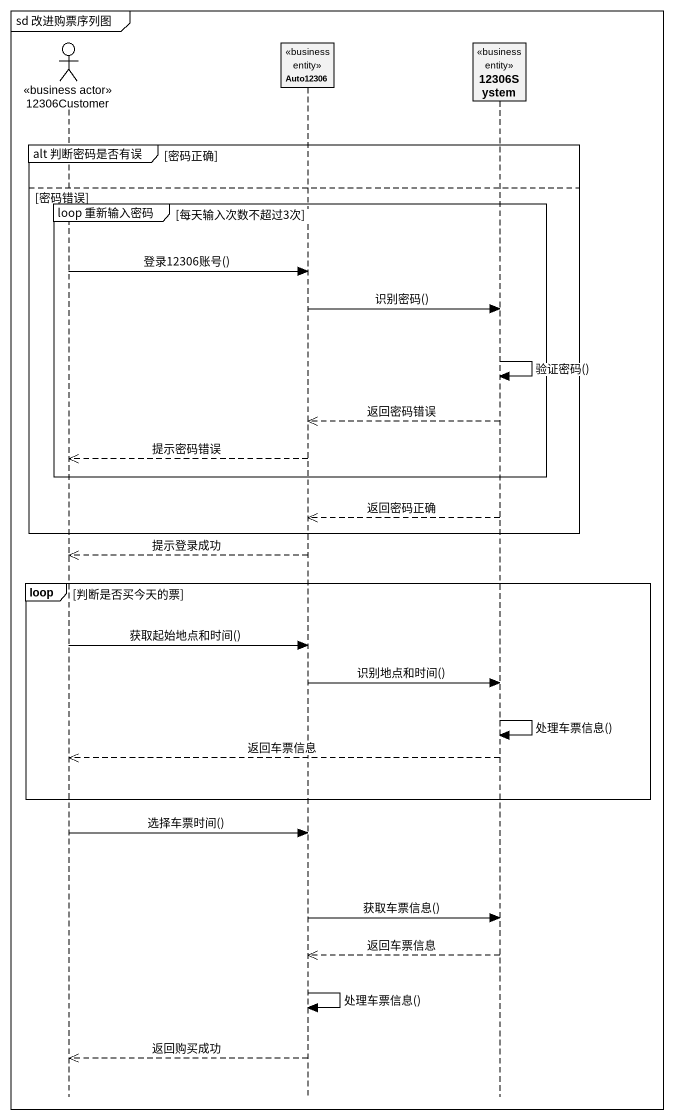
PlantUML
@startuml
mainframe sd 改进购票序列图
hide footbox
actor "12306Customer" as a12306Customer <<business actor>>
participant Auto12306 <<business entity>>
participant "12306System" as c12306System <<business entity>>

group alt 判断密码是否有误 [密码正确]
else 密码错误
  group loop 重新输入密码 [每天输入次数不超过3次]
    a12306Customer -> Auto12306 : 登录12306账号()
    Auto12306 -> c12306System : 识别密码()
    c12306System -> c12306System : 验证密码()
    c12306System -->> Auto12306 : 返回密码错误
    Auto12306 -->> a12306Customer : 提示密码错误
  end
  c12306System -->> Auto12306 : 返回密码正确
end
Auto12306 -->> a12306Customer : 提示登录成功
loop 判断是否买今天的票
  a12306Customer -> Auto12306 : 获取起始地点和时间()
  Auto12306 -> c12306System : 识别地点和时间()
  c12306System -> c12306System : 处理车票信息()
  c12306System -->> a12306Customer : 返回车票信息
end
a12306Customer -> Auto12306 : 选择车票时间()
Auto12306 -> c12306System : 获取车票信息()
c12306System -->> Auto12306 : 返回车票信息
Auto12306 -> Auto12306 : 处理车票信息()
Auto12306 -->> a12306Customer : 返回购买成功
@enduml
